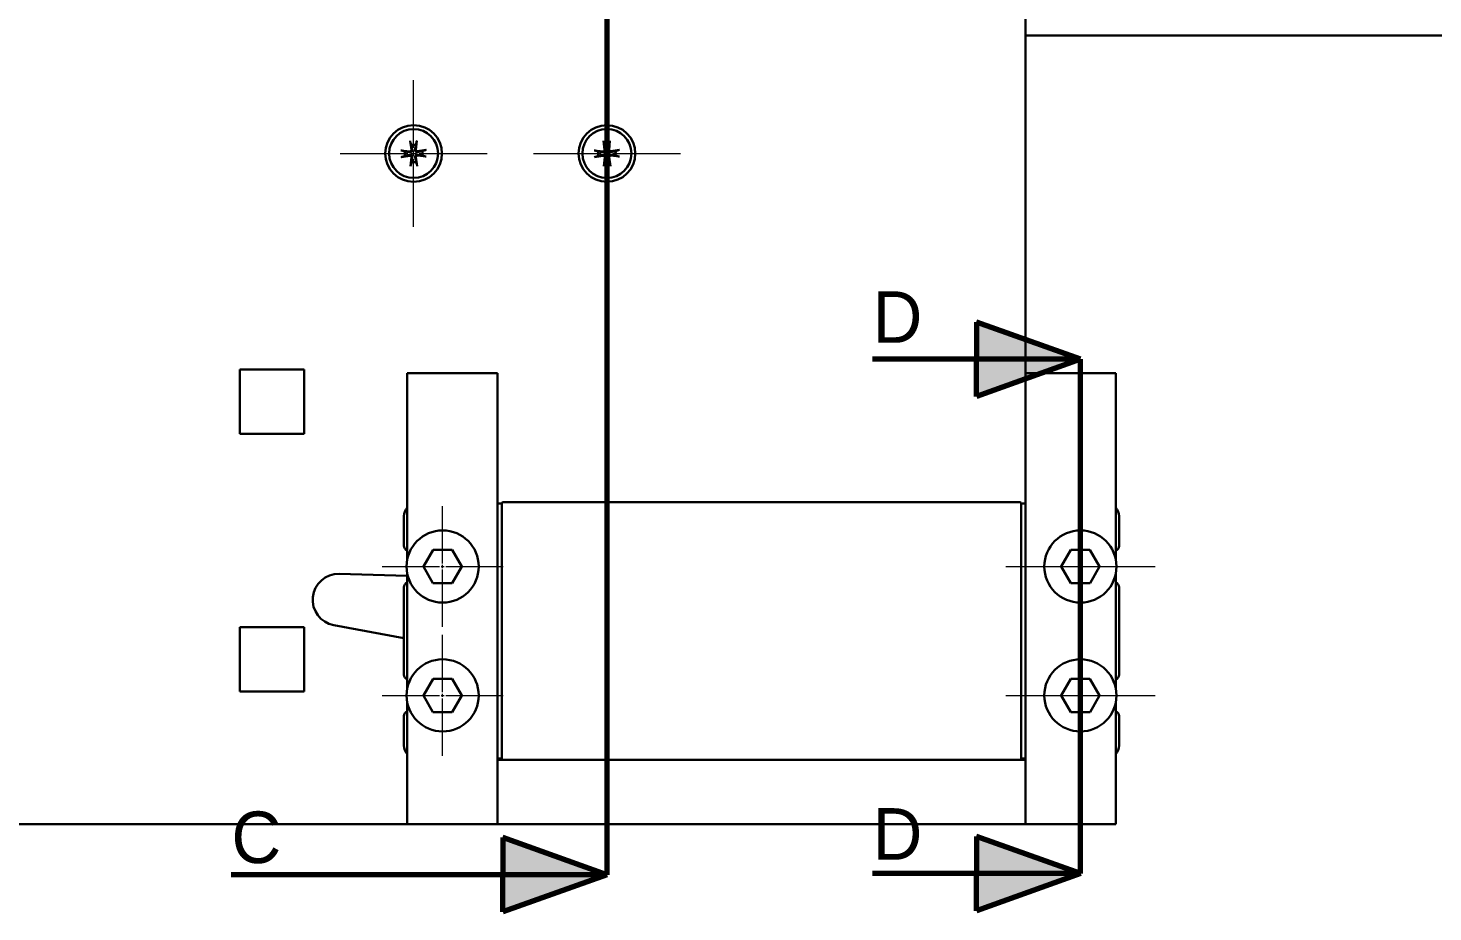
# Model space of a CAD drawing. Header units: millimetres. Extents: x 587 to 10361, y -8386 to 1488.
# Drawn here: x 7854.6 to 7963.6, y -4042.3 to -3973.7 of the extents above; entities that cross this region are included whole.
import ezdxf

# ---------------------------------------------------------------- set-up
doc = ezdxf.new("R2010")
doc.units = ezdxf.units.MM
doc.linetypes.add('ACAD_ISO10W100', pattern=[18, 12, -3, 0, -3])
doc.linetypes.add('CENTER2', pattern=[28.575, 19.05, -3.175, 3.175, -3.175])
for name, color, linetype, lineweight in [('Bgruba', 130, 'Continuous', 70), ('Gruba', 7, 'Continuous', 30), ('Symetria', 210, 'ACAD_ISO10W100', 0), ('Wymiar', 3, 'Continuous', 20)]:
    doc.layers.add(name, color=color, linetype=linetype, lineweight=lineweight)

# ---------------------------------------------------------------- blocks, each defined once
blk = doc.blocks.new('*U318')
at = {"layer": 'Symetria', "color": 0, "linetype": 'CENTER2', "transparency": 16777216}
for p, q in [((0, 0.44), (0, 5.7)), ((-5.7, 0), (-0.44, 0)), ((0.44, 0), (5.7, 0)), ((0, -5.7), (0, -0.44))]:
    blk.add_line(p, q, dxfattribs=at)
at = {"layer": 'Symetria', "color": 0, "linetype": 'Continuous', "transparency": 16777216}
for p, q in [((-0.22, 0), (0.22, 0)), ((0, -0.22), (0, 0.22))]:
    blk.add_line(p, q, dxfattribs=at)
blk = doc.blocks.new('*U319')
at = {"layer": 'Symetria', "color": 0, "linetype": 'CENTER2', "transparency": 16777216}
for p, q in [((0, 0.44), (0, 5.7)), ((-5.7, 0), (-0.44, 0)), ((0.44, 0), (5.7, 0)), ((0, -5.7), (0, -0.44))]:
    blk.add_line(p, q, dxfattribs=at)
at = {"layer": 'Symetria', "color": 0, "linetype": 'Continuous', "transparency": 16777216}
for p, q in [((-0.22, 0), (0.22, 0)), ((0, -0.22), (0, 0.22))]:
    blk.add_line(p, q, dxfattribs=at)
blk = doc.blocks.new('*U320')
at = {"layer": 'Symetria', "color": 0, "linetype": 'CENTER2', "transparency": 16777216}
for p, q in [((0, 0.24), (0, 4.69)), ((-4.69, 0), (-0.24, 0)), ((0.24, 0), (4.69, 0)), ((0, -4.69), (0, -0.24))]:
    blk.add_line(p, q, dxfattribs=at)
at = {"layer": 'Symetria', "color": 0, "linetype": 'Continuous', "transparency": 16777216}
for p, q in [((-0.12, 0), (0.12, 0)), ((0, -0.12), (0, 0.12))]:
    blk.add_line(p, q, dxfattribs=at)
blk = doc.blocks.new('*U321')
at = {"layer": 'Symetria', "color": 0, "linetype": 'CENTER2', "transparency": 16777216}
for p, q in [((0, 0.24), (0, 4.69)), ((-4.69, 0), (-0.24, 0)), ((0.24, 0), (4.69, 0)), ((0, -4.69), (0, -0.24))]:
    blk.add_line(p, q, dxfattribs=at)
at = {"layer": 'Symetria', "color": 0, "linetype": 'Continuous', "transparency": 16777216}
for p, q in [((-0.12, 0), (0.12, 0)), ((0, -0.12), (0, 0.12))]:
    blk.add_line(p, q, dxfattribs=at)
blk = doc.blocks.new('*U322')
at = {"layer": 'Symetria', "color": 0, "linetype": 'CENTER2', "transparency": 16777216}
for p, q in [((0, 0.3), (0, 5)), ((-5, 0), (-0.3, 0)), ((0.3, 0), (5, 0)), ((0, -5), (0, -0.3))]:
    blk.add_line(p, q, dxfattribs=at)
at = {"layer": 'Symetria', "color": 0, "linetype": 'Continuous', "transparency": 16777216}
for p, q in [((-0.15, 0), (0.15, 0)), ((0, -0.15), (0, 0.15))]:
    blk.add_line(p, q, dxfattribs=at)
blk = doc.blocks.new('*U323')
at = {"layer": 'Symetria', "color": 0, "linetype": 'CENTER2', "transparency": 16777216}
for p, q in [((0, 0.46), (0, 5.8)), ((-5.8, 0), (-0.46, 0)), ((0.46, 0), (5.8, 0)), ((0, -5.8), (0, -0.46))]:
    blk.add_line(p, q, dxfattribs=at)
at = {"layer": 'Symetria', "color": 0, "linetype": 'Continuous', "transparency": 16777216}
for p, q in [((-0.23, 0), (0.23, 0)), ((0, -0.23), (0, 0.23))]:
    blk.add_line(p, q, dxfattribs=at)
blk = doc.blocks.new('*U324')
at = {"layer": 'Symetria', "color": 0, "linetype": 'CENTER2', "transparency": 16777216}
for p, q in [((0, 0.46), (0, 5.8)), ((-5.8, 0), (-0.46, 0)), ((0.46, 0), (5.8, 0)), ((0, -5.8), (0, -0.46))]:
    blk.add_line(p, q, dxfattribs=at)
at = {"layer": 'Symetria', "color": 0, "linetype": 'Continuous', "transparency": 16777216}
for p, q in [((-0.23, 0), (0.23, 0)), ((0, -0.23), (0, 0.23))]:
    blk.add_line(p, q, dxfattribs=at)
blk = doc.blocks.new('*U325')
at = {"layer": 'Symetria', "color": 0, "linetype": 'CENTER2', "transparency": 16777216}
for p, q in [((0, 0.24), (0, 4.69)), ((-4.69, 0), (-0.24, 0)), ((0.24, 0), (4.69, 0)), ((0, -4.69), (0, -0.24))]:
    blk.add_line(p, q, dxfattribs=at)
at = {"layer": 'Symetria', "color": 0, "linetype": 'Continuous', "transparency": 16777216}
for p, q in [((-0.12, 0), (0.12, 0)), ((0, -0.12), (0, 0.12))]:
    blk.add_line(p, q, dxfattribs=at)
blk = doc.blocks.new('*U326')
at = {"layer": 'Symetria', "color": 0, "linetype": 'CENTER2', "transparency": 16777216}
for p, q in [((0, 0.24), (0, 4.69)), ((-4.69, 0), (-0.24, 0)), ((0.24, 0), (4.69, 0)), ((0, -4.69), (0, -0.24))]:
    blk.add_line(p, q, dxfattribs=at)
at = {"layer": 'Symetria', "color": 0, "linetype": 'Continuous', "transparency": 16777216}
for p, q in [((-0.12, 0), (0.12, 0)), ((0, -0.12), (0, 0.12))]:
    blk.add_line(p, q, dxfattribs=at)

msp = doc.modelspace()

# ---------------------------------------------------------------- hatches: boundary and pattern name
at = {"layer": 'Bgruba'}
h = msp.add_hatch(color=256, dxfattribs=at)
h.dxf.hatch_style = 1
h.paths.add_polyline_path([(7928.223, -4002.326), (7935.288, -3999.798), (7935.288, -3999.44), (7928.223, -3999.44)])
h.paths.add_polyline_path([(7928.223, -3999.44), (7935.288, -3999.44), (7935.288, -3999.082), (7928.223, -3996.555)])
h.paths.add_polyline_path([(7935.288, -3999.44), (7936.288, -3999.44), (7935.288, -3999.082)])
h.paths.add_polyline_path([(7935.288, -3999.798), (7936.288, -3999.44), (7935.288, -3999.44)])
h = msp.add_hatch(color=256, dxfattribs=at)
h.dxf.hatch_style = 1
h.paths.add_polyline_path([(7891.473, -4042.319), (7898.538, -4039.792), (7898.538, -4039.434), (7891.473, -4039.434)])
h.paths.add_polyline_path([(7891.473, -4039.434), (7898.538, -4039.434), (7898.538, -4039.076), (7891.473, -4036.549)])
h.paths.add_polyline_path([(7898.538, -4039.434), (7899.538, -4039.434), (7898.538, -4039.076)])
h.paths.add_polyline_path([(7898.538, -4039.792), (7899.538, -4039.434), (7898.538, -4039.434)])
h = msp.add_hatch(color=256, dxfattribs=at)
h.dxf.hatch_style = 1
h.paths.add_polyline_path([(7928.223, -4042.228), (7935.288, -4039.701), (7935.288, -4039.343), (7928.223, -4039.343)])
h.paths.add_polyline_path([(7928.223, -4039.343), (7935.288, -4039.343), (7935.288, -4038.985), (7928.223, -4036.458)])
h.paths.add_polyline_path([(7935.288, -4039.343), (7936.288, -4039.343), (7935.288, -4038.985)])
h.paths.add_polyline_path([(7935.288, -4039.701), (7936.288, -4039.343), (7935.288, -4039.343)])

# ---------------------------------------------------------------- linework, layer by layer
for p, q in [((7899.538, -3947.308), (7899.538, -4039.434)), ((7936.288, -3999.44), (7928.223, -3996.555)), ((7928.223, -3996.555), (7928.223, -3999.44)), ((7936.288, -3999.44), (7920.158, -3999.44)), ((7936.288, -3999.44), (7928.223, -4002.326)), ((7928.223, -4002.326), (7928.223, -3999.44)), ((7936.288, -4039.343), (7936.288, -3999.44)), ((7899.538, -4039.434), (7891.473, -4036.549)), ((7891.473, -4036.549), (7891.473, -4039.434)), ((7936.288, -4039.343), (7928.223, -4036.458)), ((7928.223, -4036.458), (7928.223, -4039.343)), ((7899.538, -4039.434), (7870.372, -4039.434)), ((7899.538, -4039.434), (7891.473, -4042.319)), ((7891.473, -4042.319), (7891.473, -4039.434)), ((7936.288, -4039.343), (7920.158, -4039.343)), ((7936.288, -4039.343), (7928.223, -4042.228)), ((7928.223, -4042.228), (7928.223, -4039.343))]:
    msp.add_line(p, q, dxfattribs=at)
at = {"layer": 'Gruba'}
for p, q in [((7932.038, -4000.519), (7932.038, -3955.519)), ((7932.038, -3974.308), (8053.757, -3974.308)), ((7884.262, -3982.496), (7884.36, -3983.189)), ((7884.776, -3982.486), (7884.706, -3983.182)), ((7899.262, -3982.496), (7899.36, -3983.189)), ((7899.776, -3982.486), (7899.706, -3983.182)), ((7883.555, -3983.231), (7884.251, -3983.302)), ((7883.565, -3983.746), (7884.258, -3983.648)), ((7884.3, -3984.453), (7884.371, -3983.756)), ((7884.815, -3984.443), (7884.717, -3983.75)), ((7885.512, -3983.193), (7884.819, -3983.291)), ((7885.522, -3983.707), (7884.825, -3983.637)), ((7898.555, -3983.231), (7899.251, -3983.302)), ((7898.565, -3983.746), (7899.258, -3983.648)), ((7899.3, -3984.453), (7899.371, -3983.756)), ((7899.815, -3984.443), (7899.717, -3983.75)), ((7900.512, -3983.193), (7899.819, -3983.291)), ((7900.522, -3983.707), (7899.825, -3983.637)), ((7871.038, -4000.222), (7871.038, -4005.222)), ((7876.038, -4000.222), (7871.038, -4000.222)), ((7876.038, -4005.222), (7876.038, -4000.222)), ((7891.038, -4000.519), (7884.038, -4000.519)), ((7884.038, -4014.985), (7884.038, -4000.519)), ((7891.038, -4030.519), (7891.038, -4000.519)), ((7932.038, -4000.519), (7932.038, -4030.519)), ((7932.038, -4000.519), (7939.038, -4000.519)), ((7939.038, -4000.519), (7939.038, -4014.985)), ((7871.038, -4005.222), (7876.038, -4005.222)), ((7891.038, -4010.619), (7891.379, -4010.619)), ((7891.388, -4030.419), (7891.388, -4010.619)), ((7891.488, -4010.519), (7931.588, -4010.519)), ((7931.688, -4010.619), (7931.688, -4030.419)), ((7931.698, -4010.619), (7932.038, -4010.619)), ((7883.788, -4013.913), (7883.788, -4011.619)), ((7939.288, -4011.619), (7939.288, -4013.913)), ((7886.044, -4014.225), (7885.295, -4015.516)), ((7887.537, -4014.228), (7886.044, -4014.225)), ((7888.281, -4015.522), (7887.537, -4014.228)), ((7934.795, -4015.522), (7935.539, -4014.228)), ((7935.539, -4014.228), (7937.032, -4014.225)), ((7937.032, -4014.225), (7937.781, -4015.516)), ((7885.295, -4015.516), (7886.039, -4016.811)), ((7887.532, -4016.814), (7888.281, -4015.522)), ((7935.544, -4016.814), (7934.795, -4015.522)), ((7937.781, -4015.516), (7937.037, -4016.811)), ((7884.038, -4016.249), (7878.759, -4016.099)), ((7884.038, -4024.985), (7884.038, -4016.054)), ((7939.038, -4016.054), (7939.038, -4024.985)), ((7883.788, -4023.913), (7883.788, -4017.126)), ((7886.039, -4016.811), (7887.532, -4016.814)), ((7937.037, -4016.811), (7935.544, -4016.814)), ((7939.288, -4017.126), (7939.288, -4023.913)), ((7871.038, -4020.222), (7871.038, -4025.222)), ((7876.038, -4020.222), (7871.038, -4020.222)), ((7876.038, -4025.222), (7876.038, -4020.222)), ((7878.337, -4020.065), (7883.788, -4021.077)), ((7886.044, -4024.225), (7885.295, -4025.516)), ((7887.537, -4024.228), (7886.044, -4024.225)), ((7888.281, -4025.522), (7887.537, -4024.228)), ((7934.795, -4025.522), (7935.539, -4024.228)), ((7935.539, -4024.228), (7937.032, -4024.225)), ((7937.032, -4024.225), (7937.781, -4025.516)), ((7871.038, -4025.222), (7876.038, -4025.222)), ((7884.038, -4035.519), (7884.038, -4026.054)), ((7885.295, -4025.516), (7886.039, -4026.811)), ((7887.532, -4026.814), (7888.281, -4025.522)), ((7935.544, -4026.814), (7934.795, -4025.522)), ((7937.781, -4025.516), (7937.037, -4026.811)), ((7939.038, -4026.054), (7939.038, -4035.519)), ((7883.788, -4029.419), (7883.788, -4027.126)), ((7886.039, -4026.811), (7887.532, -4026.814)), ((7937.037, -4026.811), (7935.544, -4026.814)), ((7939.288, -4027.126), (7939.288, -4029.419)), ((7891.379, -4030.419), (7891.038, -4030.419)), ((7891.038, -4030.519), (7891.038, -4035.519)), ((7891.488, -4030.519), (7891.038, -4030.519)), ((7931.588, -4030.519), (7891.488, -4030.519)), ((7932.038, -4030.519), (7931.588, -4030.519)), ((7932.038, -4030.419), (7931.698, -4030.419)), ((7932.038, -4035.519), (7932.038, -4030.519)), ((7852.038, -4035.519), (7884.038, -4035.519)), ((7891.038, -4035.519), (7884.038, -4035.519)), ((7891.038, -4035.519), (7932.038, -4035.519)), ((7932.038, -4035.519), (7939.038, -4035.519))]:
    msp.add_line(p, q, dxfattribs=at)
for centre, radius in [((7884.538, -3983.469), 2.2), ((7884.538, -3983.469), 1.9), ((7899.538, -3983.469), 2.2), ((7899.538, -3983.469), 1.9), ((7886.788, -4015.519), 2.801), ((7936.288, -4015.519), 2.801), ((7886.788, -4025.519), 2.801), ((7936.288, -4025.519), 2.801)]:
    msp.add_circle(centre, radius, dxfattribs=at)
for centre, radius, start, end in [((7884.538, -3983.469), 0.682, 76.56497, 105.68769), ((7899.538, -3983.469), 0.682, 76.56497, 105.68769), ((7884.538, -3983.469), 0.682, 166.56497, 195.68769), ((7884.261, -3983.203), 0.0995, 264.19673, 8.05592), ((7884.272, -3983.746), 0.0995, 354.19673, 98.05592), ((7884.805, -3983.192), 0.0995, 174.19673, 278.05592), ((7884.815, -3983.736), 0.0995, 84.19673, 188.05592), ((7884.538, -3983.469), 0.682, 346.56497, 15.68769), ((7899.538, -3983.469), 0.682, 166.56497, 195.68769), ((7899.261, -3983.203), 0.0995, 264.19673, 8.05592), ((7899.272, -3983.746), 0.0995, 354.19673, 98.05592), ((7899.805, -3983.192), 0.0995, 174.19673, 278.05592), ((7899.815, -3983.736), 0.0995, 84.19673, 188.05592), ((7899.538, -3983.469), 0.682, 346.56497, 15.68769), ((7884.538, -3983.469), 0.682, 256.56497, 285.68769), ((7899.538, -3983.469), 0.682, 256.56497, 285.68769), ((7884.788, -4011.619), 1, 138.59038, 180), ((7891.379, -4010.609), 0.01, 270, 354.78409), ((7891.488, -4010.619), 0.1, 90, 180), ((7931.588, -4010.619), 0.1, 0, 90), ((7931.698, -4010.609), 0.01, 185.21591, 270), ((7938.288, -4011.619), 1, 0, 41.40962), ((7884.161, -4013.921), 0.372, 178.77557, 250.82977), ((7938.888, -4013.913), 0.4, 292.02431, 0), ((7878.702, -4018.098), 2, 88.37463, 259.48279), ((7884.188, -4017.126), 0.4, 112.02431, 180), ((7938.888, -4017.126), 0.4, 360, 67.97569), ((7884.161, -4023.921), 0.372, 178.77557, 250.82977), ((7938.888, -4023.913), 0.4, 292.02431, 0), ((7884.188, -4027.126), 0.4, 112.02431, 180), ((7938.916, -4027.118), 0.372, 358.77557, 70.82977), ((7884.788, -4029.419), 1, 180, 221.40962), ((7938.288, -4029.419), 1, 318.59038, 0), ((7891.379, -4030.429), 0.01, 5.21591, 90), ((7891.488, -4030.419), 0.1, 180, 270), ((7931.588, -4030.419), 0.1, 270, 0), ((7931.698, -4030.429), 0.01, 90, 174.78409)]:
    msp.add_arc(centre, radius, start, end, dxfattribs=at)
for points, knots in [([(7884.279, -3982.584), (7884.277, -3982.579), (7884.276, -3982.573), (7884.272, -3982.557), (7884.27, -3982.545), (7884.266, -3982.523), (7884.263, -3982.508), (7884.262, -3982.496)], [0.034180168, 0.034180168, 0.034180168, 0.034180168, 0.037193942, 0.037193942, 0.040903499, 0.040903499, 0.044646337, 0.044646337, 0.044646337, 0.044646337]), ([(7884.776, -3982.486), (7884.775, -3982.498), (7884.773, -3982.513), (7884.77, -3982.536), (7884.768, -3982.548), (7884.765, -3982.563), (7884.764, -3982.57), (7884.763, -3982.575)], [0.014952035, 0.014952035, 0.014952035, 0.014952035, 0.018694873, 0.018694873, 0.02240443, 0.02240443, 0.025418203, 0.025418203, 0.025418203, 0.025418203]), ([(7899.279, -3982.584), (7899.277, -3982.579), (7899.276, -3982.573), (7899.272, -3982.557), (7899.27, -3982.545), (7899.266, -3982.523), (7899.263, -3982.508), (7899.262, -3982.496)], [0.034180168, 0.034180168, 0.034180168, 0.034180168, 0.037193942, 0.037193942, 0.040903499, 0.040903499, 0.044646337, 0.044646337, 0.044646337, 0.044646337]), ([(7899.776, -3982.486), (7899.775, -3982.498), (7899.773, -3982.513), (7899.77, -3982.536), (7899.768, -3982.548), (7899.765, -3982.563), (7899.764, -3982.57), (7899.763, -3982.575)], [0.014952035, 0.014952035, 0.014952035, 0.014952035, 0.018694873, 0.018694873, 0.02240443, 0.02240443, 0.025418203, 0.025418203, 0.025418203, 0.025418203]), ([(7883.555, -3983.231), (7883.567, -3983.232), (7883.582, -3983.234), (7883.605, -3983.237), (7883.617, -3983.239), (7883.632, -3983.242), (7883.639, -3983.244), (7883.644, -3983.245)], [0.014952035, 0.014952035, 0.014952035, 0.014952035, 0.018694873, 0.018694873, 0.02240443, 0.02240443, 0.025418203, 0.025418203, 0.025418203, 0.025418203]), ([(7883.653, -3983.729), (7883.648, -3983.73), (7883.642, -3983.732), (7883.626, -3983.735), (7883.614, -3983.738), (7883.592, -3983.742), (7883.577, -3983.744), (7883.565, -3983.746)], [0.034180168, 0.034180168, 0.034180168, 0.034180168, 0.037193942, 0.037193942, 0.040903499, 0.040903499, 0.044646337, 0.044646337, 0.044646337, 0.044646337]), ([(7884.423, -3983.18), (7884.424, -3983.185), (7884.425, -3983.191), (7884.427, -3983.213), (7884.426, -3983.229), (7884.419, -3983.257), (7884.415, -3983.271), (7884.401, -3983.297), (7884.392, -3983.309), (7884.372, -3983.329), (7884.361, -3983.339), (7884.335, -3983.354), (7884.321, -3983.359), (7884.294, -3983.366), (7884.277, -3983.368), (7884.256, -3983.367), (7884.25, -3983.366), (7884.245, -3983.366)], [0.069648368, 0.069648368, 0.069648368, 0.069648368, 0.071418354, 0.071418354, 0.076417714, 0.076417714, 0.08066047, 0.08066047, 0.084903225, 0.084903225, 0.089145981, 0.089145981, 0.093388736, 0.093388736, 0.098388097, 0.098388097, 0.100158083, 0.100158083, 0.100158083, 0.100158083]), ([(7884.249, -3983.584), (7884.254, -3983.583), (7884.26, -3983.582), (7884.282, -3983.581), (7884.298, -3983.582), (7884.326, -3983.588), (7884.34, -3983.593), (7884.366, -3983.606), (7884.378, -3983.615), (7884.399, -3983.635), (7884.408, -3983.647), (7884.423, -3983.672), (7884.428, -3983.686), (7884.435, -3983.714), (7884.437, -3983.73), (7884.436, -3983.752), (7884.435, -3983.757), (7884.435, -3983.763)], [0.069648368, 0.069648368, 0.069648368, 0.069648368, 0.071418354, 0.071418354, 0.076417714, 0.076417714, 0.08066047, 0.08066047, 0.084903225, 0.084903225, 0.089145981, 0.089145981, 0.093388736, 0.093388736, 0.098388097, 0.098388097, 0.100158083, 0.100158083, 0.100158083, 0.100158083]), ([(7884.828, -3983.354), (7884.822, -3983.355), (7884.817, -3983.356), (7884.795, -3983.358), (7884.778, -3983.357), (7884.751, -3983.35), (7884.737, -3983.346), (7884.711, -3983.332), (7884.698, -3983.323), (7884.678, -3983.303), (7884.669, -3983.292), (7884.654, -3983.266), (7884.649, -3983.252), (7884.641, -3983.225), (7884.64, -3983.208), (7884.64, -3983.187), (7884.641, -3983.181), (7884.642, -3983.176)], [0.069648368, 0.069648368, 0.069648368, 0.069648368, 0.071418354, 0.071418354, 0.076417714, 0.076417714, 0.08066047, 0.08066047, 0.084903225, 0.084903225, 0.089145981, 0.089145981, 0.093388736, 0.093388736, 0.098388097, 0.098388097, 0.100158083, 0.100158083, 0.100158083, 0.100158083]), ([(7884.653, -3983.759), (7884.652, -3983.753), (7884.651, -3983.748), (7884.65, -3983.726), (7884.651, -3983.709), (7884.657, -3983.682), (7884.662, -3983.668), (7884.675, -3983.642), (7884.684, -3983.629), (7884.704, -3983.609), (7884.716, -3983.6), (7884.741, -3983.585), (7884.755, -3983.58), (7884.783, -3983.572), (7884.799, -3983.571), (7884.821, -3983.571), (7884.826, -3983.572), (7884.832, -3983.573)], [0.069648368, 0.069648368, 0.069648368, 0.069648368, 0.071418354, 0.071418354, 0.076417714, 0.076417714, 0.08066047, 0.08066047, 0.084903225, 0.084903225, 0.089145981, 0.089145981, 0.093388736, 0.093388736, 0.098388097, 0.098388097, 0.100158083, 0.100158083, 0.100158083, 0.100158083]), ([(7885.423, -3983.21), (7885.428, -3983.208), (7885.435, -3983.207), (7885.45, -3983.203), (7885.462, -3983.201), (7885.485, -3983.197), (7885.499, -3983.194), (7885.512, -3983.193)], [0.034180168, 0.034180168, 0.034180168, 0.034180168, 0.037193942, 0.037193942, 0.040903499, 0.040903499, 0.044646337, 0.044646337, 0.044646337, 0.044646337]), ([(7885.522, -3983.707), (7885.509, -3983.706), (7885.495, -3983.704), (7885.472, -3983.701), (7885.46, -3983.699), (7885.444, -3983.696), (7885.438, -3983.695), (7885.433, -3983.694)], [0.014952035, 0.014952035, 0.014952035, 0.014952035, 0.018694873, 0.018694873, 0.02240443, 0.02240443, 0.025418203, 0.025418203, 0.025418203, 0.025418203]), ([(7898.555, -3983.231), (7898.567, -3983.232), (7898.582, -3983.234), (7898.605, -3983.237), (7898.617, -3983.239), (7898.632, -3983.242), (7898.639, -3983.244), (7898.644, -3983.245)], [0.014952035, 0.014952035, 0.014952035, 0.014952035, 0.018694873, 0.018694873, 0.02240443, 0.02240443, 0.025418203, 0.025418203, 0.025418203, 0.025418203]), ([(7898.653, -3983.729), (7898.648, -3983.73), (7898.642, -3983.732), (7898.626, -3983.735), (7898.614, -3983.738), (7898.592, -3983.742), (7898.577, -3983.744), (7898.565, -3983.746)], [0.034180168, 0.034180168, 0.034180168, 0.034180168, 0.037193942, 0.037193942, 0.040903499, 0.040903499, 0.044646337, 0.044646337, 0.044646337, 0.044646337]), ([(7899.423, -3983.18), (7899.424, -3983.185), (7899.425, -3983.191), (7899.427, -3983.213), (7899.426, -3983.229), (7899.419, -3983.257), (7899.415, -3983.271), (7899.401, -3983.297), (7899.392, -3983.309), (7899.372, -3983.329), (7899.361, -3983.339), (7899.335, -3983.354), (7899.321, -3983.359), (7899.294, -3983.366), (7899.277, -3983.368), (7899.256, -3983.367), (7899.25, -3983.366), (7899.245, -3983.366)], [0.069648368, 0.069648368, 0.069648368, 0.069648368, 0.071418354, 0.071418354, 0.076417714, 0.076417714, 0.08066047, 0.08066047, 0.084903225, 0.084903225, 0.089145981, 0.089145981, 0.093388736, 0.093388736, 0.098388097, 0.098388097, 0.100158083, 0.100158083, 0.100158083, 0.100158083]), ([(7899.249, -3983.584), (7899.254, -3983.583), (7899.26, -3983.582), (7899.282, -3983.581), (7899.298, -3983.582), (7899.326, -3983.588), (7899.34, -3983.593), (7899.366, -3983.606), (7899.378, -3983.615), (7899.399, -3983.635), (7899.408, -3983.647), (7899.423, -3983.672), (7899.428, -3983.686), (7899.435, -3983.714), (7899.437, -3983.73), (7899.436, -3983.752), (7899.435, -3983.757), (7899.435, -3983.763)], [0.069648368, 0.069648368, 0.069648368, 0.069648368, 0.071418354, 0.071418354, 0.076417714, 0.076417714, 0.08066047, 0.08066047, 0.084903225, 0.084903225, 0.089145981, 0.089145981, 0.093388736, 0.093388736, 0.098388097, 0.098388097, 0.100158083, 0.100158083, 0.100158083, 0.100158083]), ([(7899.828, -3983.354), (7899.822, -3983.355), (7899.817, -3983.356), (7899.795, -3983.358), (7899.778, -3983.357), (7899.751, -3983.35), (7899.737, -3983.346), (7899.711, -3983.332), (7899.698, -3983.323), (7899.678, -3983.303), (7899.669, -3983.292), (7899.654, -3983.266), (7899.649, -3983.252), (7899.641, -3983.225), (7899.64, -3983.208), (7899.64, -3983.187), (7899.641, -3983.181), (7899.642, -3983.176)], [0.069648368, 0.069648368, 0.069648368, 0.069648368, 0.071418354, 0.071418354, 0.076417714, 0.076417714, 0.08066047, 0.08066047, 0.084903225, 0.084903225, 0.089145981, 0.089145981, 0.093388736, 0.093388736, 0.098388097, 0.098388097, 0.100158083, 0.100158083, 0.100158083, 0.100158083]), ([(7899.653, -3983.759), (7899.652, -3983.753), (7899.651, -3983.748), (7899.65, -3983.726), (7899.651, -3983.709), (7899.657, -3983.682), (7899.662, -3983.668), (7899.675, -3983.642), (7899.684, -3983.629), (7899.704, -3983.609), (7899.716, -3983.6), (7899.741, -3983.585), (7899.755, -3983.58), (7899.783, -3983.572), (7899.799, -3983.571), (7899.821, -3983.571), (7899.826, -3983.572), (7899.832, -3983.573)], [0.069648368, 0.069648368, 0.069648368, 0.069648368, 0.071418354, 0.071418354, 0.076417714, 0.076417714, 0.08066047, 0.08066047, 0.084903225, 0.084903225, 0.089145981, 0.089145981, 0.093388736, 0.093388736, 0.098388097, 0.098388097, 0.100158083, 0.100158083, 0.100158083, 0.100158083]), ([(7900.423, -3983.21), (7900.428, -3983.208), (7900.435, -3983.207), (7900.45, -3983.203), (7900.462, -3983.201), (7900.485, -3983.197), (7900.499, -3983.194), (7900.512, -3983.193)], [0.034180168, 0.034180168, 0.034180168, 0.034180168, 0.037193942, 0.037193942, 0.040903499, 0.040903499, 0.044646337, 0.044646337, 0.044646337, 0.044646337]), ([(7900.522, -3983.707), (7900.509, -3983.706), (7900.495, -3983.704), (7900.472, -3983.701), (7900.46, -3983.699), (7900.444, -3983.696), (7900.438, -3983.695), (7900.433, -3983.694)], [0.014952035, 0.014952035, 0.014952035, 0.014952035, 0.018694873, 0.018694873, 0.02240443, 0.02240443, 0.025418203, 0.025418203, 0.025418203, 0.025418203]), ([(7884.3, -3984.453), (7884.301, -3984.44), (7884.303, -3984.426), (7884.306, -3984.403), (7884.308, -3984.391), (7884.311, -3984.375), (7884.313, -3984.369), (7884.314, -3984.364)], [0.014952035, 0.014952035, 0.014952035, 0.014952035, 0.018694873, 0.018694873, 0.02240443, 0.02240443, 0.025418203, 0.025418203, 0.025418203, 0.025418203]), ([(7884.798, -3984.354), (7884.799, -3984.359), (7884.801, -3984.366), (7884.804, -3984.381), (7884.807, -3984.393), (7884.811, -3984.416), (7884.813, -3984.43), (7884.815, -3984.443)], [0.034180168, 0.034180168, 0.034180168, 0.034180168, 0.037193942, 0.037193942, 0.040903499, 0.040903499, 0.044646337, 0.044646337, 0.044646337, 0.044646337]), ([(7899.3, -3984.453), (7899.301, -3984.44), (7899.303, -3984.426), (7899.306, -3984.403), (7899.308, -3984.391), (7899.311, -3984.375), (7899.313, -3984.369), (7899.314, -3984.364)], [0.014952035, 0.014952035, 0.014952035, 0.014952035, 0.018694873, 0.018694873, 0.02240443, 0.02240443, 0.025418203, 0.025418203, 0.025418203, 0.025418203]), ([(7899.798, -3984.354), (7899.799, -3984.359), (7899.801, -3984.366), (7899.804, -3984.381), (7899.807, -3984.393), (7899.811, -3984.416), (7899.813, -3984.43), (7899.815, -3984.443)], [0.034180168, 0.034180168, 0.034180168, 0.034180168, 0.037193942, 0.037193942, 0.040903499, 0.040903499, 0.044646337, 0.044646337, 0.044646337, 0.044646337])]:
    msp.add_open_spline(points, degree=3, knots=knots, dxfattribs=at)
for points, weights in [([(7884.279, -3982.584), (7884.322, -3982.715), (7884.354, -3982.813)], [1.00219918509, 1.01238273352, 1]), ([(7884.354, -3982.813), (7884.402, -3983.065), (7884.423, -3983.18)], [1, 1.53080852955, 2.00803864765]), ([(7884.642, -3983.176), (7884.659, -3983.06), (7884.697, -3982.806)], [2.00803864766, 1.53080852956, 1]), ([(7884.697, -3982.806), (7884.725, -3982.707), (7884.763, -3982.575)], [1, 1.01238273205, 1.00219918484]), ([(7899.279, -3982.584), (7899.322, -3982.715), (7899.354, -3982.813)], [1.00219918509, 1.01238273352, 1]), ([(7899.354, -3982.813), (7899.402, -3983.065), (7899.423, -3983.18)], [1, 1.53080852955, 2.00803864765]), ([(7899.642, -3983.176), (7899.659, -3983.06), (7899.697, -3982.806)], [2.00803864766, 1.53080852956, 1]), ([(7899.697, -3982.806), (7899.725, -3982.707), (7899.763, -3982.575)], [1, 1.01238273205, 1.00219918484]), ([(7883.875, -3983.311), (7883.776, -3983.283), (7883.644, -3983.245)], [1, 1.01238273226, 1.00219918487]), ([(7883.653, -3983.729), (7883.784, -3983.686), (7883.882, -3983.654)], [1.00219918456, 1.01238273042, 1]), ([(7884.245, -3983.366), (7884.129, -3983.349), (7883.875, -3983.311)], [2.00803864766, 1.53080852956, 1]), ([(7883.882, -3983.654), (7884.134, -3983.606), (7884.249, -3983.584)], [1, 1.53080852955, 2.00803864765]), ([(7884.435, -3983.763), (7884.418, -3983.878), (7884.38, -3984.133)], [2.00803864766, 1.53080852956, 1]), ([(7884.723, -3984.126), (7884.675, -3983.873), (7884.653, -3983.759)], [1, 1.53080852955, 2.00803864765]), ([(7885.195, -3983.285), (7884.942, -3983.333), (7884.828, -3983.354)], [1, 1.53080852955, 2.00803864765]), ([(7884.832, -3983.573), (7884.947, -3983.59), (7885.202, -3983.628)], [2.00803864766, 1.53080852956, 1]), ([(7885.423, -3983.21), (7885.292, -3983.253), (7885.195, -3983.285)], [1.00219918449, 1.01238272999, 1]), ([(7885.202, -3983.628), (7885.3, -3983.656), (7885.433, -3983.694)], [1, 1.01238273221, 1.00219918487]), ([(7898.875, -3983.311), (7898.776, -3983.283), (7898.644, -3983.245)], [1, 1.01238273226, 1.00219918487]), ([(7898.653, -3983.729), (7898.784, -3983.686), (7898.882, -3983.654)], [1.00219918456, 1.01238273042, 1]), ([(7899.245, -3983.366), (7899.129, -3983.349), (7898.875, -3983.311)], [2.00803864766, 1.53080852956, 1]), ([(7898.882, -3983.654), (7899.134, -3983.606), (7899.249, -3983.584)], [1, 1.53080852955, 2.00803864765]), ([(7899.435, -3983.763), (7899.418, -3983.878), (7899.38, -3984.133)], [2.00803864766, 1.53080852956, 1]), ([(7899.723, -3984.126), (7899.675, -3983.873), (7899.653, -3983.759)], [1, 1.53080852955, 2.00803864765]), ([(7900.195, -3983.285), (7899.942, -3983.333), (7899.828, -3983.354)], [1, 1.53080852955, 2.00803864765]), ([(7899.832, -3983.573), (7899.947, -3983.59), (7900.202, -3983.628)], [2.00803864766, 1.53080852956, 1]), ([(7900.423, -3983.21), (7900.292, -3983.253), (7900.195, -3983.285)], [1.00219918449, 1.01238272999, 1]), ([(7900.202, -3983.628), (7900.3, -3983.656), (7900.433, -3983.694)], [1, 1.01238273221, 1.00219918487]), ([(7884.38, -3984.133), (7884.352, -3984.231), (7884.314, -3984.364)], [1, 1.01238273203, 1.00219918484]), ([(7884.798, -3984.354), (7884.755, -3984.223), (7884.723, -3984.126)], [1.00219918509, 1.01238273352, 1]), ([(7899.38, -3984.133), (7899.352, -3984.231), (7899.314, -3984.364)], [1, 1.01238273203, 1.00219918484]), ([(7899.798, -3984.354), (7899.755, -3984.223), (7899.723, -3984.126)], [1.00219918509, 1.01238273352, 1])]:
    msp.add_rational_spline(points, weights, degree=2, dxfattribs=at)

# ---------------------------------------------------------------- block references
at = {"layer": 'Symetria', "linetype": 'CENTER2'}
for name, p in [('*U318', (7884.538, -3983.469)), ('*U319', (7899.538, -3983.469)), ('*U324', (7936.288, -4015.519)), ('*U320', (7886.788, -4015.519)), ('*U325', (7936.288, -4015.519)), ('*U323', (7936.288, -4025.519)), ('*U321', (7886.788, -4025.519)), ('*U322', (7936.288, -4025.519)), ('*U326', (7936.288, -4025.519))]:
    msp.add_blockref(name, p, dxfattribs=at)

# ---------------------------------------------------------------- texts
at = {"layer": 'Wymiar', "char_height": 4, "attachment_point": 1}
for s, insert in [('D', (7920.158, -3994.159)), ('C', (7870.396, -4034.531)), ('D', (7920.158, -4034.269))]:
    msp.add_mtext_dynamic_manual_height_columns(s, width=4.34276, gutter_width=12.5, heights=[0], dxfattribs=dict(at, insert=insert))

doc.saveas('drawing.dxf')
